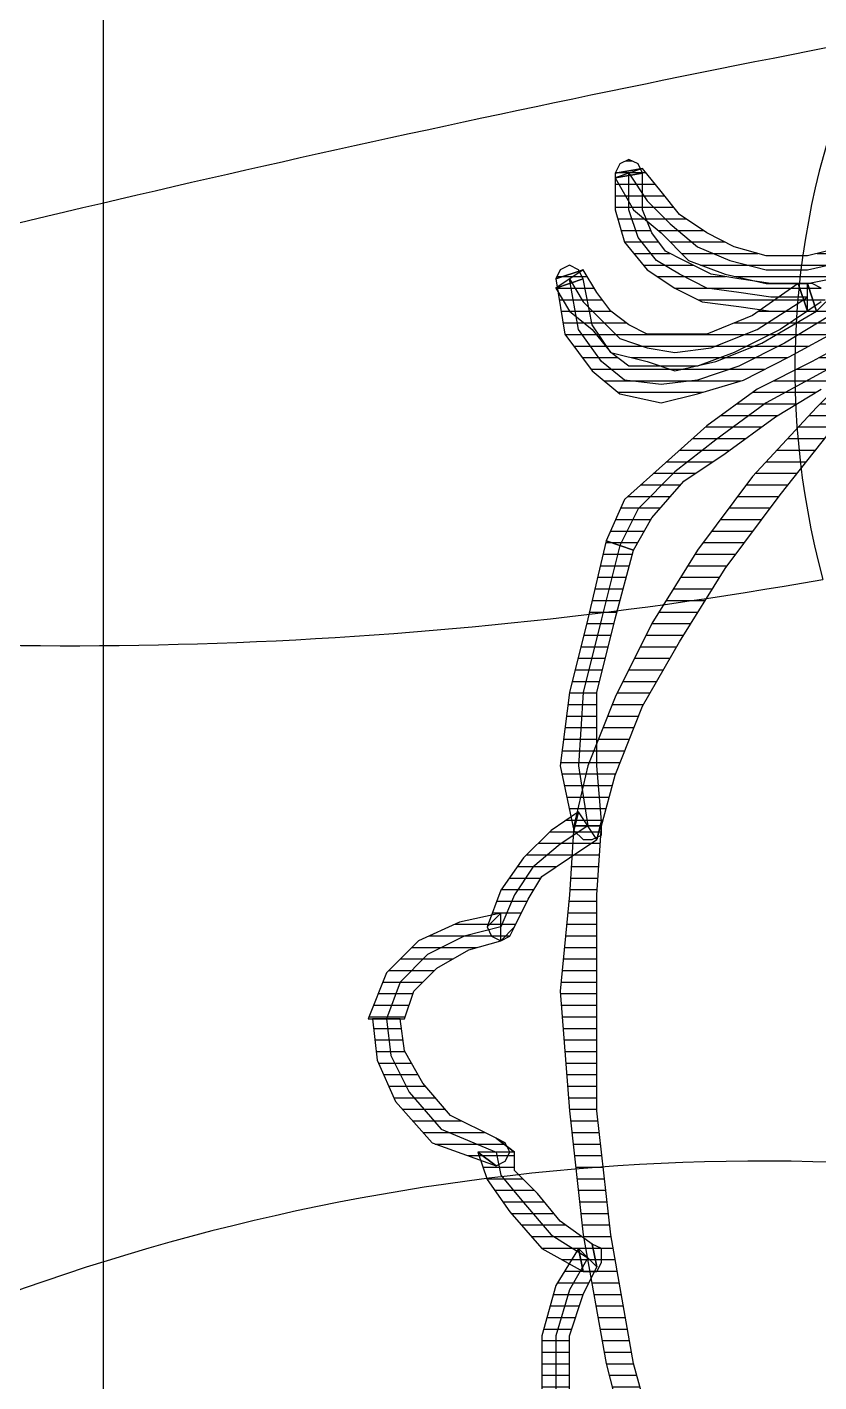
# Model space of a CAD drawing. Header units: millimetres. Extents: x 33350 to 35310, y -217097 to -211540.
# Drawn here: x 34441.02 to 34449.58, y -214526.48 to -214511.83 of the extents above; entities that cross this region are included whole.
import ezdxf

# ---------------------------------------------------------------- set-up
doc = ezdxf.new("R2010")
doc.units = ezdxf.units.MM
doc.header["$LTSCALE"] = 60
doc.header["$MEASUREMENT"] = 0
pattern_1 = [(360, (-5108.51305, -673.59423), (1e-16, 0.125), [25])]

# ---------------------------------------------------------------- blocks, each defined once
blk = doc.blocks.new('by')
at = {"ltscale": 30}
h = blk.add_hatch(dxfattribs=at)
h.set_pattern_fill('DC_LINES', color=256, scale=0.1, style=0)
h.set_pattern_definition(pattern_1)
edge = h.paths.add_edge_path(flags=0)
edge.add_line((6394.471, 2229.526), (6394.422, 2229.526))
edge.add_line((6394.422, 2229.526), (6393.729, 2229.128))
edge.add_line((6393.729, 2229.128), (6393.184, 2228.582))
edge.add_line((6393.184, 2228.582), (6392.789, 2227.986))
edge.add_line((6392.789, 2227.986), (6392.542, 2227.34))
edge.add_line((6392.542, 2227.34), (6392.393, 2226.694))
edge.add_line((6392.393, 2226.694), (6392.393, 2226.098))
edge.add_line((6392.393, 2226.098), (6392.542, 2225.651))
edge.add_line((6392.542, 2225.651), (6392.69, 2225.353))
edge.add_line((6392.69, 2225.353), (6392.492, 2225.154))
edge.add_line((6392.492, 2225.154), (6392.245, 2225.552))
edge.add_line((6392.245, 2225.552), (6392.096, 2226.098))
edge.add_line((6392.096, 2226.098), (6392.096, 2226.694))
edge.add_line((6392.096, 2226.694), (6392.245, 2227.439))
edge.add_line((6392.245, 2227.439), (6392.492, 2228.085))
edge.add_line((6392.492, 2228.085), (6392.887, 2228.78))
edge.add_line((6392.887, 2228.78), (6393.531, 2229.426))
edge.add_line((6393.531, 2229.426), (6394.323, 2229.824))
edge.add_line((6394.323, 2229.824), (6394.273, 2229.824))
edge.add_line((6394.273, 2229.824), (6394.323, 2229.824))
edge.add_line((6394.323, 2229.824), (6394.471, 2229.824))
edge.add_line((6394.471, 2229.824), (6394.52, 2229.724))
edge.add_line((6394.52, 2229.724), (6394.52, 2229.575))
edge.add_line((6394.52, 2229.575), (6394.422, 2229.526))
h = blk.add_hatch(dxfattribs=at)
h.set_pattern_fill('DC_LINES', color=256, scale=0.1, style=0)
h.set_pattern_definition(pattern_1)
edge = h.paths.add_edge_path(flags=0)
edge.add_line((6394.62, 2229.625), (6393.976, 2228.731))
edge.add_line((6393.976, 2228.731), (6393.432, 2227.638))
edge.add_line((6393.432, 2227.638), (6393.086, 2226.396))
edge.add_line((6393.086, 2226.396), (6392.839, 2225.005))
edge.add_line((6392.839, 2225.005), (6392.69, 2223.664))
edge.add_line((6392.69, 2223.664), (6392.69, 2222.372))
edge.add_line((6392.69, 2222.372), (6392.69, 2221.329))
edge.add_line((6392.69, 2221.329), (6392.739, 2220.584))
edge.add_line((6392.739, 2220.584), (6392.442, 2220.584))
edge.add_line((6392.442, 2220.584), (6392.393, 2221.329))
edge.add_line((6392.393, 2221.329), (6392.294, 2222.372))
edge.add_line((6392.294, 2222.372), (6392.393, 2223.664))
edge.add_line((6392.393, 2223.664), (6392.542, 2225.005))
edge.add_line((6392.542, 2225.005), (6392.789, 2226.396))
edge.add_line((6392.789, 2226.396), (6393.135, 2227.737))
edge.add_line((6393.135, 2227.737), (6393.679, 2228.93))
edge.add_line((6393.679, 2228.93), (6394.422, 2229.824))
h = blk.add_hatch(dxfattribs=at)
h.set_pattern_fill('DC_LINES', color=256, scale=0.1, style=0)
h.set_pattern_definition(pattern_1)
edge = h.paths.add_edge_path(flags=0)
edge.add_line((6392.69, 2225.353), (6392.64, 2225.105))
edge.add_line((6392.64, 2225.105), (6392.294, 2224.856))
edge.add_line((6392.294, 2224.856), (6392.047, 2224.558))
edge.add_line((6392.047, 2224.558), (6391.8, 2224.31))
edge.add_line((6391.8, 2224.31), (6391.8, 2224.111))
edge.add_line((6391.8, 2224.111), (6391.403, 2224.111))
edge.add_line((6391.403, 2224.111), (6391.503, 2224.409))
edge.add_line((6391.503, 2224.409), (6391.75, 2224.757))
edge.add_line((6391.75, 2224.757), (6392.096, 2225.154))
edge.add_line((6392.096, 2225.154), (6392.542, 2225.403))
edge.add_line((6392.542, 2225.403), (6392.492, 2225.154))
edge.add_line((6392.492, 2225.154), (6392.542, 2225.403))
edge.add_line((6392.542, 2225.403), (6392.69, 2225.403))
edge.add_line((6392.69, 2225.403), (6392.739, 2225.303))
edge.add_line((6392.739, 2225.303), (6392.739, 2225.154))
edge.add_line((6392.739, 2225.154), (6392.64, 2225.105))
h = blk.add_hatch(dxfattribs=at)
h.set_pattern_fill('DC_LINES', color=256, scale=0.1, style=0)
h.set_pattern_definition(pattern_1)
edge = h.paths.add_edge_path(flags=0)
edge.add_line((6391.8, 2224.111), (6391.601, 2223.962))
edge.add_line((6391.601, 2223.962), (6391.107, 2223.714))
edge.add_line((6391.107, 2223.714), (6390.809, 2223.366))
edge.add_line((6390.809, 2223.366), (6390.612, 2223.018))
edge.add_line((6390.612, 2223.018), (6390.562, 2222.671))
edge.add_line((6390.562, 2222.671), (6390.265, 2222.671))
edge.add_line((6390.265, 2222.671), (6390.315, 2223.118))
edge.add_line((6390.315, 2223.118), (6390.513, 2223.565))
edge.add_line((6390.513, 2223.565), (6390.909, 2224.012))
edge.add_line((6390.909, 2224.012), (6391.601, 2224.26))
edge.add_line((6391.601, 2224.26), (6391.403, 2224.111))
edge.add_line((6391.403, 2224.111), (6391.601, 2224.26))
edge.add_line((6391.601, 2224.26), (6391.7, 2224.21))
edge.add_line((6391.7, 2224.21), (6391.75, 2224.111))
edge.add_line((6391.75, 2224.111), (6391.7, 2224.012))
edge.add_line((6391.7, 2224.012), (6391.601, 2223.962))
h = blk.add_hatch(dxfattribs=at)
h.set_pattern_fill('DC_LINES', color=256, scale=0.1, style=0)
h.set_pattern_definition(pattern_1)
edge = h.paths.add_edge_path(flags=0)
edge.add_line((6390.562, 2222.671), (6390.612, 2222.671))
edge.add_line((6390.612, 2222.671), (6390.711, 2222.372))
edge.add_line((6390.711, 2222.372), (6390.958, 2222.124))
edge.add_line((6390.958, 2222.124), (6391.304, 2221.925))
edge.add_line((6391.304, 2221.925), (6391.651, 2221.826))
edge.add_line((6391.651, 2221.826), (6391.651, 2221.528))
edge.add_line((6391.651, 2221.528), (6391.206, 2221.627))
edge.add_line((6391.206, 2221.627), (6390.76, 2221.826))
edge.add_line((6390.76, 2221.826), (6390.414, 2222.174))
edge.add_line((6390.414, 2222.174), (6390.217, 2222.671))
edge.add_line((6390.217, 2222.671), (6390.265, 2222.671))
h = blk.add_hatch(dxfattribs=at)
h.set_pattern_fill('DC_LINES', color=256, scale=0.1, style=0)
h.set_pattern_definition(pattern_1)
edge = h.paths.add_edge_path(flags=0)
edge.add_line((6391.651, 2221.826), (6391.8, 2221.677))
edge.add_line((6391.8, 2221.677), (6391.948, 2221.379))
edge.add_line((6391.948, 2221.379), (6392.096, 2221.131))
edge.add_line((6392.096, 2221.131), (6392.393, 2220.932))
edge.add_line((6392.393, 2220.932), (6392.69, 2220.733))
edge.add_line((6392.69, 2220.733), (6392.492, 2220.435))
edge.add_line((6392.492, 2220.435), (6392.195, 2220.634))
edge.add_line((6392.195, 2220.634), (6391.898, 2220.932))
edge.add_line((6391.898, 2220.932), (6391.651, 2221.28))
edge.add_line((6391.651, 2221.28), (6391.503, 2221.677))
edge.add_line((6391.503, 2221.677), (6391.651, 2221.528))
edge.add_line((6391.651, 2221.528), (6391.503, 2221.677))
edge.add_line((6391.503, 2221.677), (6391.551, 2221.776))
edge.add_line((6391.551, 2221.776), (6391.651, 2221.826))
edge.add_line((6391.651, 2221.826), (6391.75, 2221.776))
edge.add_line((6391.75, 2221.776), (6391.8, 2221.677))
h = blk.add_hatch(dxfattribs=at)
h.set_pattern_fill('DC_LINES', color=256, scale=0.1, style=0)
h.set_pattern_definition(pattern_1)
edge = h.paths.add_edge_path(flags=0)
edge.add_line((6392.69, 2220.733), (6392.739, 2220.535))
edge.add_line((6392.739, 2220.535), (6392.69, 2219.938))
edge.add_line((6392.69, 2219.938), (6392.69, 2219.144))
edge.add_line((6392.69, 2219.144), (6392.887, 2218.349))
edge.add_line((6392.887, 2218.349), (6393.086, 2217.604))
edge.add_line((6393.086, 2217.604), (6392.789, 2217.504))
edge.add_line((6392.789, 2217.504), (6392.591, 2218.349))
edge.add_line((6392.591, 2218.349), (6392.393, 2219.144))
edge.add_line((6392.393, 2219.144), (6392.294, 2219.938))
edge.add_line((6392.294, 2219.938), (6392.442, 2220.634))
edge.add_line((6392.442, 2220.634), (6392.492, 2220.435))
edge.add_line((6392.492, 2220.435), (6392.442, 2220.634))
edge.add_line((6392.442, 2220.634), (6392.542, 2220.733))
edge.add_line((6392.542, 2220.733), (6392.64, 2220.733))
edge.add_line((6392.64, 2220.733), (6392.739, 2220.684))
edge.add_line((6392.739, 2220.684), (6392.739, 2220.535))
h = blk.add_hatch(dxfattribs=at)
h.set_pattern_fill('DC_LINES', color=256, scale=0.1, style=0)
h.set_pattern_definition(pattern_1)
edge = h.paths.add_edge_path(flags=0)
edge.add_line((6392.739, 2220.584), (6392.887, 2220.038))
edge.add_line((6392.887, 2220.038), (6393.184, 2219.293))
edge.add_line((6393.184, 2219.293), (6393.581, 2218.597))
edge.add_line((6393.581, 2218.597), (6394.075, 2217.802))
edge.add_line((6394.075, 2217.802), (6394.669, 2217.008))
edge.add_line((6394.669, 2217.008), (6395.262, 2216.263))
edge.add_line((6395.262, 2216.263), (6395.906, 2215.617))
edge.add_line((6395.906, 2215.617), (6396.598, 2215.12))
edge.add_line((6396.598, 2215.12), (6396.4, 2214.822))
edge.add_line((6396.4, 2214.822), (6395.708, 2215.418))
edge.add_line((6395.708, 2215.418), (6395.064, 2216.064))
edge.add_line((6395.064, 2216.064), (6394.372, 2216.809))
edge.add_line((6394.372, 2216.809), (6393.778, 2217.604))
edge.add_line((6393.778, 2217.604), (6393.284, 2218.399))
edge.add_line((6393.284, 2218.399), (6392.887, 2219.193))
edge.add_line((6392.887, 2219.193), (6392.591, 2219.938))
edge.add_line((6392.591, 2219.938), (6392.442, 2220.584))
h = blk.add_hatch(dxfattribs=at)
h.set_pattern_fill('DC_LINES', color=256, scale=0.1, style=0)
h.set_pattern_definition(pattern_1)
edge = h.paths.add_edge_path(flags=0)
edge.add_line((6393.086, 2217.604), (6393.284, 2217.256))
edge.add_line((6393.284, 2217.256), (6393.63, 2216.859))
edge.add_line((6393.63, 2216.859), (6394.075, 2216.561))
edge.add_line((6394.075, 2216.561), (6394.62, 2216.163))
edge.add_line((6394.62, 2216.163), (6395.114, 2215.865))
edge.add_line((6395.114, 2215.865), (6395.658, 2215.567))
edge.add_line((6395.658, 2215.567), (6396.153, 2215.319))
edge.add_line((6396.153, 2215.319), (6396.549, 2215.12))
edge.add_line((6396.549, 2215.12), (6396.45, 2214.822))
edge.add_line((6396.45, 2214.822), (6396.054, 2215.021))
edge.add_line((6396.054, 2215.021), (6395.559, 2215.269))
edge.add_line((6395.559, 2215.269), (6395.015, 2215.567))
edge.add_line((6395.015, 2215.567), (6394.422, 2215.865))
edge.add_line((6394.422, 2215.865), (6393.878, 2216.263))
edge.add_line((6393.878, 2216.263), (6393.432, 2216.66))
edge.add_line((6393.432, 2216.66), (6392.987, 2217.057))
edge.add_line((6392.987, 2217.057), (6392.789, 2217.504))
h = blk.add_hatch(dxfattribs=at)
h.set_pattern_fill('DC_LINES', color=256, scale=0.1, style=0)
h.set_pattern_definition(pattern_1)
edge = h.paths.add_edge_path(flags=0)
edge.add_line((6392.542, 2214.574), (6392.245, 2214.673))
edge.add_line((6392.245, 2214.673), (6392.343, 2215.269))
edge.add_line((6392.343, 2215.269), (6392.64, 2215.666))
edge.add_line((6392.64, 2215.666), (6392.937, 2215.915))
edge.add_line((6392.937, 2215.915), (6393.383, 2216.014))
edge.add_line((6393.383, 2216.014), (6393.778, 2215.915))
edge.add_line((6393.778, 2215.915), (6394.273, 2215.766))
edge.add_line((6394.273, 2215.766), (6394.767, 2215.517))
edge.add_line((6394.767, 2215.517), (6395.312, 2215.219))
edge.add_line((6395.312, 2215.219), (6395.114, 2214.921))
edge.add_line((6395.114, 2214.921), (6394.669, 2215.219))
edge.add_line((6394.669, 2215.219), (6394.175, 2215.468))
edge.add_line((6394.175, 2215.468), (6393.778, 2215.617))
edge.add_line((6393.778, 2215.617), (6393.383, 2215.617))
edge.add_line((6393.383, 2215.617), (6393.036, 2215.617))
edge.add_line((6393.036, 2215.617), (6392.839, 2215.468))
edge.add_line((6392.839, 2215.468), (6392.64, 2215.17))
edge.add_line((6392.64, 2215.17), (6392.542, 2214.673))
edge.add_line((6392.542, 2214.673), (6392.245, 2214.772))
edge.add_line((6392.245, 2214.772), (6392.542, 2214.673))
edge.add_line((6392.542, 2214.673), (6392.492, 2214.574))
edge.add_line((6392.492, 2214.574), (6392.393, 2214.524))
edge.add_line((6392.393, 2214.524), (6392.294, 2214.574))
edge.add_line((6392.294, 2214.574), (6392.245, 2214.673))
h = blk.add_hatch(dxfattribs=at)
h.set_pattern_fill('DC_LINES', color=256, scale=0.1, style=0)
h.set_pattern_definition(pattern_1)
edge = h.paths.add_edge_path(flags=0)
edge.add_line((6394.966, 2215.021), (6394.867, 2214.723))
edge.add_line((6394.867, 2214.723), (6394.372, 2215.07))
edge.add_line((6394.372, 2215.07), (6393.878, 2215.269))
edge.add_line((6393.878, 2215.269), (6393.531, 2215.269))
edge.add_line((6393.531, 2215.269), (6393.234, 2215.269))
edge.add_line((6393.234, 2215.269), (6393.036, 2215.17))
edge.add_line((6393.036, 2215.17), (6392.839, 2215.021))
edge.add_line((6392.839, 2215.021), (6392.69, 2214.822))
edge.add_line((6392.69, 2214.822), (6392.542, 2214.574))
edge.add_line((6392.542, 2214.574), (6392.245, 2214.772))
edge.add_line((6392.245, 2214.772), (6392.393, 2215.021))
edge.add_line((6392.393, 2215.021), (6392.64, 2215.219))
edge.add_line((6392.64, 2215.219), (6392.839, 2215.468))
edge.add_line((6392.839, 2215.468), (6393.234, 2215.567))
edge.add_line((6393.234, 2215.567), (6393.531, 2215.666))
edge.add_line((6393.531, 2215.666), (6393.976, 2215.567))
edge.add_line((6393.976, 2215.567), (6394.471, 2215.368))
edge.add_line((6394.471, 2215.368), (6395.064, 2215.021))
edge.add_line((6395.064, 2215.021), (6394.966, 2214.723))
edge.add_line((6394.966, 2214.723), (6395.064, 2215.021))
edge.add_line((6395.064, 2215.021), (6395.164, 2214.921))
edge.add_line((6395.164, 2214.921), (6395.114, 2214.772))
edge.add_line((6395.114, 2214.772), (6395.015, 2214.723))
edge.add_line((6395.015, 2214.723), (6394.867, 2214.723))
h = blk.add_hatch(dxfattribs=at)
h.set_pattern_fill('DC_LINES', color=256, scale=0.1, style=0)
h.set_pattern_definition(pattern_1)
edge = h.paths.add_edge_path(flags=0)
edge.add_line((6393.184, 2213.481), (6392.887, 2213.53))
edge.add_line((6392.887, 2213.53), (6392.887, 2213.928))
edge.add_line((6392.887, 2213.928), (6392.987, 2214.276))
edge.add_line((6392.987, 2214.276), (6393.234, 2214.574))
edge.add_line((6393.234, 2214.574), (6393.531, 2214.772))
edge.add_line((6393.531, 2214.772), (6393.828, 2214.921))
edge.add_line((6393.828, 2214.921), (6394.223, 2214.971))
edge.add_line((6394.223, 2214.971), (6394.57, 2215.021))
edge.add_line((6394.57, 2215.021), (6394.966, 2215.021))
edge.add_line((6394.966, 2215.021), (6394.966, 2214.723))
edge.add_line((6394.966, 2214.723), (6394.57, 2214.723))
edge.add_line((6394.57, 2214.723), (6394.223, 2214.673))
edge.add_line((6394.223, 2214.673), (6393.926, 2214.623))
edge.add_line((6393.926, 2214.623), (6393.63, 2214.474))
edge.add_line((6393.63, 2214.474), (6393.432, 2214.375))
edge.add_line((6393.432, 2214.375), (6393.284, 2214.176))
edge.add_line((6393.284, 2214.176), (6393.184, 2213.928))
edge.add_line((6393.184, 2213.928), (6393.184, 2213.53))
edge.add_line((6393.184, 2213.53), (6392.887, 2213.58))
edge.add_line((6392.887, 2213.58), (6393.184, 2213.53))
edge.add_line((6393.184, 2213.53), (6393.135, 2213.431))
edge.add_line((6393.135, 2213.431), (6393.036, 2213.381))
edge.add_line((6393.036, 2213.381), (6392.937, 2213.431))
edge.add_line((6392.937, 2213.431), (6392.887, 2213.53))
h = blk.add_hatch(dxfattribs=at)
h.set_pattern_fill('DC_LINES', color=256, scale=0.1, style=0)
h.set_pattern_definition(pattern_1)
edge = h.paths.add_edge_path(flags=0)
edge.add_line((6395.758, 2214.176), (6395.362, 2214.325))
edge.add_line((6395.362, 2214.325), (6394.966, 2214.425))
edge.add_line((6394.966, 2214.425), (6394.52, 2214.425))
edge.add_line((6394.52, 2214.425), (6394.175, 2214.325))
edge.add_line((6394.175, 2214.325), (6393.878, 2214.176))
edge.add_line((6393.878, 2214.176), (6393.581, 2213.978))
edge.add_line((6393.581, 2213.978), (6393.383, 2213.729))
edge.add_line((6393.383, 2213.729), (6393.184, 2213.481))
edge.add_line((6393.184, 2213.481), (6392.887, 2213.58))
edge.add_line((6392.887, 2213.58), (6393.086, 2213.928))
edge.add_line((6393.086, 2213.928), (6393.383, 2214.176))
edge.add_line((6393.383, 2214.176), (6393.679, 2214.474))
edge.add_line((6393.679, 2214.474), (6394.075, 2214.623))
edge.add_line((6394.075, 2214.623), (6394.52, 2214.723))
edge.add_line((6394.52, 2214.723), (6394.966, 2214.723))
edge.add_line((6394.966, 2214.723), (6395.461, 2214.623))
edge.add_line((6395.461, 2214.623), (6395.856, 2214.474))
for p, q in [((6392.789, 2226.396, -4.505), (6393.135, 2227.737, -4.505)), ((6393.432, 2227.638, -4.505), (6393.086, 2226.396, -4.505)), ((6392.096, 2226.098, -4.505), (6392.096, 2226.694, -4.505)), ((6392.245, 2226.098, -4.505), (6392.245, 2226.694, -4.505)), ((6392.393, 2226.694, -4.505), (6392.393, 2226.098, -4.505)), ((6392.542, 2225.005, -4.505), (6392.789, 2226.396, -4.505)), ((6393.086, 2226.396, -4.505), (6392.839, 2225.005, -4.505)), ((6392.245, 2225.552, -4.505), (6392.096, 2226.098, -4.505)), ((6392.393, 2225.601, -4.505), (6392.245, 2226.098, -4.505)), ((6392.393, 2226.098, -4.505), (6392.542, 2225.651, -4.505)), ((6392.492, 2225.154, -4.505), (6392.245, 2225.552, -4.505)), ((6392.591, 2225.254, -4.505), (6392.393, 2225.601, -4.505)), ((6392.542, 2225.651, -4.505), (6392.69, 2225.353, -4.505)), ((6392.096, 2225.154, -4.505), (6392.542, 2225.403, -4.505)), ((6392.542, 2225.403, -4.505), (6392.492, 2225.154, -4.505)), ((6392.492, 2225.154, -4.505), (6392.542, 2225.403, -4.505)), ((6392.542, 2225.403, -4.505), (6392.69, 2225.403, -4.505)), ((6392.69, 2225.403, -4.505), (6392.739, 2225.303, -4.505)), ((6392.195, 2225.005, -4.505), (6392.591, 2225.254, -4.505)), ((6392.69, 2225.353, -4.505), (6392.492, 2225.154, -4.505)), ((6392.69, 2225.353, -4.505), (6392.64, 2225.105, -4.505)), ((6392.64, 2225.105, -4.505), (6392.69, 2225.353, -4.505)), ((6392.69, 2225.353, -4.505), (6392.69, 2225.353, -4.505)), ((6392.739, 2225.303, -4.505), (6392.739, 2225.154, -4.505)), ((6391.75, 2224.757, -4.505), (6392.096, 2225.154, -4.505)), ((6392.64, 2225.105, -4.505), (6392.294, 2224.856, -4.505)), ((6392.739, 2225.154, -4.505), (6392.64, 2225.105, -4.505)), ((6391.898, 2224.657, -4.505), (6392.195, 2225.005, -4.505)), ((6392.393, 2223.664, -4.505), (6392.542, 2225.005, -4.505)), ((6392.839, 2225.005, -4.505), (6392.69, 2223.664, -4.505)), ((6392.294, 2224.856, -4.505), (6392.047, 2224.558, -4.505)), ((6391.503, 2224.409, -4.505), (6391.75, 2224.757, -4.505)), ((6391.651, 2224.359, -4.505), (6391.898, 2224.657, -4.505)), ((6392.047, 2224.558, -4.505), (6391.8, 2224.31, -4.505)), ((6391.403, 2224.111, -4.505), (6391.503, 2224.409, -4.505)), ((6391.601, 2224.111, -4.505), (6391.651, 2224.359, -4.505)), ((6390.909, 2224.012, -4.505), (6391.601, 2224.26, -4.505)), ((6391.601, 2224.26, -4.505), (6391.403, 2224.111, -4.505)), ((6391.403, 2224.111, -4.505), (6391.601, 2224.26, -4.505)), ((6391.601, 2224.26, -4.505), (6391.7, 2224.21, -4.505)), ((6391.7, 2224.21, -4.505), (6391.75, 2224.111, -4.505)), ((6391.8, 2224.31, -4.505), (6391.8, 2224.111, -4.505)), ((6391.008, 2223.863, -4.505), (6391.601, 2224.111, -4.505)), ((6391.8, 2224.111, -4.505), (6391.403, 2224.111, -4.505)), ((6391.8, 2224.111, -4.505), (6391.601, 2223.962, -4.505)), ((6391.601, 2223.962, -4.505), (6391.8, 2224.111, -4.505)), ((6391.75, 2224.111, -4.505), (6391.7, 2224.012, -4.505)), ((6391.8, 2224.111, -4.505), (6391.8, 2224.111, -4.505)), ((6390.513, 2223.565, -4.505), (6390.909, 2224.012, -4.505)), ((6391.601, 2223.962, -4.505), (6391.107, 2223.714, -4.505)), ((6391.7, 2224.012, -4.505), (6391.601, 2223.962, -4.505)), ((6390.661, 2223.465, -4.505), (6391.008, 2223.863, -4.505)), ((6391.107, 2223.714, -4.505), (6390.809, 2223.366, -4.505)), ((6392.294, 2222.372, -4.505), (6392.393, 2223.664, -4.505)), ((6392.69, 2223.664, -4.505), (6392.69, 2222.372, -4.505)), ((6390.315, 2223.118, -4.505), (6390.513, 2223.565, -4.505)), ((6390.464, 2223.068, -4.505), (6390.661, 2223.465, -4.505)), ((6390.809, 2223.366, -4.505), (6390.612, 2223.018, -4.505)), ((6390.265, 2222.671, -4.505), (6390.315, 2223.118, -4.505)), ((6390.414, 2222.671, -4.505), (6390.464, 2223.068, -4.505)), ((6390.612, 2223.018, -4.505), (6390.562, 2222.671, -4.505)), ((6390.414, 2222.174, -4.505), (6390.217, 2222.671, -4.505)), ((6390.217, 2222.671, -4.505), (6390.265, 2222.671, -4.505)), ((6390.265, 2222.671, -4.505), (6390.562, 2222.671, -4.505)), ((6390.562, 2222.671, -4.505), (6390.265, 2222.671, -4.505)), ((6390.562, 2222.273, -4.505), (6390.414, 2222.671, -4.505)), ((6390.562, 2222.671, -4.505), (6390.612, 2222.671, -4.505)), ((6390.562, 2222.671, -4.505), (6390.562, 2222.671, -4.505)), ((6390.612, 2222.671, -4.505), (6390.711, 2222.372, -4.505)), ((6390.711, 2222.372, -4.505), (6390.958, 2222.124, -4.505)), ((6392.393, 2221.329, -4.505), (6392.294, 2222.372, -4.505)), ((6392.69, 2222.372, -4.505), (6392.69, 2221.329, -4.505)), ((6390.76, 2221.826, -4.505), (6390.414, 2222.174, -4.505)), ((6390.859, 2221.975, -4.505), (6390.562, 2222.273, -4.505)), ((6390.958, 2222.124, -4.505), (6391.304, 2221.925, -4.505)), ((6391.255, 2221.776, -4.505), (6390.859, 2221.975, -4.505)), ((6391.304, 2221.925, -4.505), (6391.651, 2221.826, -4.505)), ((6391.206, 2221.627, -4.505), (6390.76, 2221.826, -4.505)), ((6391.651, 2221.677, -4.505), (6391.255, 2221.776, -4.505)), ((6391.503, 2221.677, -4.505), (6391.551, 2221.776, -4.505)), ((6391.551, 2221.776, -4.505), (6391.651, 2221.826, -4.505)), ((6391.651, 2221.826, -4.505), (6391.651, 2221.528, -4.505)), ((6391.651, 2221.826, -4.505), (6391.8, 2221.677, -4.505)), ((6391.651, 2221.826, -4.505), (6391.75, 2221.776, -4.505)), ((6391.8, 2221.677, -4.505), (6391.651, 2221.826, -4.505)), ((6391.651, 2221.826, -4.505), (6391.651, 2221.826, -4.505)), ((6391.75, 2221.776, -4.505), (6391.8, 2221.677, -4.505)), ((6391.651, 2221.528, -4.505), (6391.206, 2221.627, -4.505)), ((6391.651, 2221.28, -4.505), (6391.503, 2221.677, -4.505)), ((6391.503, 2221.677, -4.505), (6391.651, 2221.528, -4.505)), ((6391.651, 2221.528, -4.505), (6391.503, 2221.677, -4.505)), ((6391.8, 2221.329, -4.505), (6391.651, 2221.677, -4.505)), ((6391.8, 2221.677, -4.505), (6391.948, 2221.379, -4.505)), ((6391.898, 2220.932, -4.505), (6391.651, 2221.28, -4.505)), ((6391.997, 2221.031, -4.505), (6391.8, 2221.329, -4.505)), ((6391.948, 2221.379, -4.505), (6392.096, 2221.131, -4.505)), ((6392.442, 2220.584, -4.505), (6392.393, 2221.329, -4.505)), ((6392.69, 2221.329, -4.505), (6392.739, 2220.584, -4.505)), ((6392.096, 2221.131, -4.505), (6392.393, 2220.932, -4.505)), ((6392.294, 2220.783, -4.505), (6391.997, 2221.031, -4.505)), ((6392.195, 2220.634, -4.505), (6391.898, 2220.932, -4.505)), ((6392.393, 2220.932, -4.505), (6392.69, 2220.733, -4.505)), ((6392.591, 2220.584, -4.505), (6392.294, 2220.783, -4.505)), ((6392.442, 2220.634, -4.505), (6392.542, 2220.733, -4.505)), ((6392.69, 2220.733, -4.505), (6392.492, 2220.435, -4.505)), ((6392.542, 2220.733, -4.505), (6392.64, 2220.733, -4.505)), ((6392.64, 2220.733, -4.505), (6392.739, 2220.684, -4.505)), ((6392.69, 2220.733, -4.505), (6392.739, 2220.535, -4.505)), ((6392.739, 2220.535, -4.505), (6392.69, 2220.733, -4.505)), ((6392.69, 2220.733, -4.505), (6392.69, 2220.733, -4.505)), ((6392.739, 2220.684, -4.505), (6392.739, 2220.535, -4.505)), ((6392.492, 2220.435, -4.505), (6392.195, 2220.634, -4.505)), ((6392.294, 2219.938, -4.505), (6392.442, 2220.634, -4.505)), ((6392.442, 2220.634, -4.505), (6392.492, 2220.435, -4.505)), ((6392.492, 2220.435, -4.505), (6392.442, 2220.634, -4.505)), ((6392.739, 2220.584, -4.505), (6392.442, 2220.584, -4.505)), ((6392.591, 2219.938, -4.505), (6392.442, 2220.584, -4.505)), ((6392.442, 2220.584, -4.505), (6392.442, 2220.584, -4.505)), ((6392.442, 2220.584, -4.505), (6392.739, 2220.584, -4.505)), ((6392.492, 2219.938, -4.505), (6392.591, 2220.584, -4.505)), ((6392.739, 2220.535, -4.505), (6392.69, 2219.938, -4.505)), ((6392.739, 2220.584, -4.505), (6392.739, 2220.584, -4.505)), ((6392.739, 2220.584, -4.505), (6392.887, 2220.038, -4.505)), ((6392.739, 2220.584, -4.505), (6392.739, 2220.584, -4.505)), ((6392.887, 2220.038, -4.505), (6393.184, 2219.293, -4.505)), ((6392.393, 2219.144, -4.505), (6392.294, 2219.938, -4.505)), ((6392.542, 2219.144, -4.505), (6392.492, 2219.938, -4.505)), ((6392.887, 2219.193, -4.505), (6392.591, 2219.938, -4.505)), ((6392.69, 2219.938, -4.505), (6392.69, 2219.144, -4.505)), ((6393.184, 2219.293, -4.505), (6393.581, 2218.597, -4.505)), ((6392.591, 2218.349, -4.505), (6392.393, 2219.144, -4.505)), ((6392.739, 2218.349, -4.505), (6392.542, 2219.144, -4.505)), ((6392.69, 2219.144, -4.505), (6392.887, 2218.349, -4.505)), ((6393.284, 2218.399, -4.505), (6392.887, 2219.193, -4.505)), ((6393.581, 2218.597, -4.505), (6394.075, 2217.802, -4.505)), ((6392.789, 2217.504, -4.505), (6392.591, 2218.349, -4.505)), ((6392.937, 2217.554, -4.505), (6392.739, 2218.349, -4.505)), ((6392.887, 2218.349, -4.505), (6393.086, 2217.604, -4.505)), ((6393.778, 2217.604, -4.505), (6393.284, 2218.399, -4.505)), ((6394.075, 2217.802, -4.505), (6394.669, 2217.008, -4.505)), ((6392.789, 2217.504, -4.505), (6393.086, 2217.604, -4.505)), ((6393.086, 2217.604, -4.505), (6392.789, 2217.504, -4.505)), ((6392.987, 2217.057, -4.505), (6392.789, 2217.504, -4.505)), ((6392.789, 2217.504, -4.505), (6392.789, 2217.504, -4.505)), ((6393.135, 2217.157, -4.505), (6392.937, 2217.554, -4.505)), ((6393.086, 2217.604, -4.505), (6393.086, 2217.604, -4.505)), ((6393.086, 2217.604, -4.505), (6393.284, 2217.256, -4.505)), ((6393.086, 2217.604, -4.505), (6393.086, 2217.604, -4.505)), ((6394.372, 2216.809, -4.505), (6393.778, 2217.604, -4.505)), ((6393.284, 2217.256, -4.505), (6393.63, 2216.859, -4.505)), ((6393.432, 2216.66, -4.505), (6392.987, 2217.057, -4.505)), ((6393.531, 2216.759, -4.505), (6393.135, 2217.157, -4.505)), ((6394.669, 2217.008, -4.505), (6395.262, 2216.263, -4.505)), ((6393.976, 2216.412, -4.505), (6393.531, 2216.759, -4.505)), ((6393.63, 2216.859, -4.505), (6394.075, 2216.561, -4.505)), ((6395.064, 2216.064, -4.505), (6394.372, 2216.809, -4.505)), ((6393.878, 2216.263, -4.505), (6393.432, 2216.66, -4.505)), ((6394.075, 2216.561, -4.505), (6394.62, 2216.163, -4.505)), ((6394.52, 2216.014, -4.505), (6393.976, 2216.412, -4.505)), ((6394.422, 2215.865, -4.505), (6393.878, 2216.263, -4.505)), ((6394.62, 2216.163, -4.505), (6395.114, 2215.865, -4.505)), ((6392.937, 2215.915, -4.505), (6393.383, 2216.014, -4.505)), ((6393.383, 2216.014, -4.505), (6393.778, 2215.915, -4.505)), ((6395.064, 2215.716, -4.505), (6394.52, 2216.014, -4.505)), ((6395.708, 2215.418, -4.505), (6395.064, 2216.064, -4.505)), ((6392.64, 2215.666, -4.505), (6392.937, 2215.915, -4.505)), ((6393.778, 2215.915, -4.505), (6394.273, 2215.766, -4.505)), ((6395.015, 2215.567, -4.505), (6394.422, 2215.865, -4.505)), ((6392.987, 2215.766, -4.505), (6392.739, 2215.567, -4.505)), ((6393.383, 2215.816, -4.505), (6392.987, 2215.766, -4.505)), ((6393.778, 2215.766, -4.505), (6393.383, 2215.816, -4.505)), ((6394.223, 2215.617, -4.505), (6393.778, 2215.766, -4.505)), ((6394.273, 2215.766, -4.505), (6394.767, 2215.517, -4.505)), ((6395.609, 2215.418, -4.505), (6395.064, 2215.716, -4.505)), ((6392.343, 2215.269, -4.505), (6392.64, 2215.666, -4.505)), ((6392.739, 2215.567, -4.505), (6392.492, 2215.219, -4.505)), ((6393.036, 2215.617, -4.505), (6392.839, 2215.468, -4.505)), ((6392.839, 2215.468, -4.505), (6393.234, 2215.567, -4.505)), ((6393.383, 2215.617, -4.505), (6393.036, 2215.617, -4.505)), ((6393.234, 2215.567, -4.505), (6393.531, 2215.666, -4.505)), ((6393.778, 2215.617, -4.505), (6393.383, 2215.617, -4.505)), ((6393.531, 2215.666, -4.505), (6393.976, 2215.567, -4.505)), ((6394.175, 2215.468, -4.505), (6393.778, 2215.617, -4.505)), ((6393.976, 2215.567, -4.505), (6394.471, 2215.368, -4.505)), ((6394.718, 2215.368, -4.505), (6394.223, 2215.617, -4.505)), ((6395.559, 2215.269, -4.505), (6395.015, 2215.567, -4.505)), ((6392.839, 2215.468, -4.505), (6392.64, 2215.17, -4.505)), ((6392.64, 2215.219, -4.505), (6392.839, 2215.468, -4.505)), ((6392.937, 2215.319, -4.505), (6393.234, 2215.418, -4.505)), ((6393.234, 2215.418, -4.505), (6393.531, 2215.468, -4.505)), ((6393.531, 2215.468, -4.505), (6393.926, 2215.418, -4.505)), ((6393.926, 2215.418, -4.505), (6394.422, 2215.219, -4.505)), ((6394.669, 2215.219, -4.505), (6394.175, 2215.468, -4.505)), ((6394.767, 2215.517, -4.505), (6395.312, 2215.219, -4.505)), ((6392.245, 2214.673, -4.505), (6392.343, 2215.269, -4.505)), ((6392.739, 2215.12, -4.505), (6392.937, 2215.319, -4.505)), ((6393.234, 2215.269, -4.505), (6393.036, 2215.17, -4.505)), ((6393.531, 2215.269, -4.505), (6393.234, 2215.269, -4.505)), ((6393.878, 2215.269, -4.505), (6393.531, 2215.269, -4.505)), ((6394.372, 2215.07, -4.505), (6393.878, 2215.269, -4.505)), ((6394.471, 2215.368, -4.505), (6395.064, 2215.021, -4.505)), ((6395.213, 2215.07, -4.505), (6394.718, 2215.368, -4.505)), ((6392.492, 2215.219, -4.505), (6392.393, 2214.673, -4.505)), ((6392.393, 2215.021, -4.505), (6392.64, 2215.219, -4.505)), ((6392.64, 2215.17, -4.505), (6392.542, 2214.673, -4.505)), ((6392.542, 2214.921, -4.505), (6392.739, 2215.12, -4.505)), ((6393.036, 2215.17, -4.505), (6392.839, 2215.021, -4.505)), ((6394.422, 2215.219, -4.505), (6394.966, 2214.872, -4.505)), ((6395.114, 2214.921, -4.505), (6394.669, 2215.219, -4.505)), ((6392.245, 2214.772, -4.505), (6392.393, 2215.021, -4.505)), ((6392.839, 2215.021, -4.505), (6392.69, 2214.822, -4.505)), ((6393.828, 2214.921, -4.505), (6394.223, 2214.971, -4.505)), ((6394.223, 2214.971, -4.505), (6394.57, 2215.021, -4.505)), ((6394.867, 2214.723, -4.505), (6394.372, 2215.07, -4.505)), ((6394.57, 2215.021, -4.505), (6394.966, 2215.021, -4.505)), ((6394.966, 2215.021, -4.505), (6394.867, 2214.723, -4.505)), ((6394.867, 2214.723, -4.505), (6394.966, 2215.021, -4.505)), ((6394.966, 2215.021, -4.505), (6394.966, 2214.723, -4.505)), ((6395.064, 2215.021, -4.505), (6394.966, 2214.723, -4.505)), ((6394.966, 2214.723, -4.505), (6395.064, 2215.021, -4.505)), ((6394.966, 2215.021, -4.505), (6394.966, 2215.021, -4.505)), ((6395.064, 2215.021, -4.505), (6395.164, 2214.921, -4.505)), ((6392.393, 2214.673, -4.505), (6392.542, 2214.921, -4.505)), ((6393.531, 2214.772, -4.505), (6393.828, 2214.921, -4.505)), ((6394.57, 2214.872, -4.505), (6394.223, 2214.822, -4.505)), ((6394.966, 2214.872, -4.505), (6394.57, 2214.872, -4.505)), ((6392.542, 2214.673, -4.505), (6392.245, 2214.772, -4.505)), ((6392.245, 2214.772, -4.505), (6392.542, 2214.673, -4.505)), ((6392.542, 2214.574, -4.505), (6392.245, 2214.772, -4.505)), ((6392.69, 2214.822, -4.505), (6392.542, 2214.574, -4.505)), ((6393.234, 2214.574, -4.505), (6393.531, 2214.772, -4.505)), ((6393.878, 2214.772, -4.505), (6393.581, 2214.623, -4.505)), ((6394.223, 2214.822, -4.505), (6393.878, 2214.772, -4.505)), ((6394.075, 2214.623, -4.505), (6394.52, 2214.723, -4.505)), ((6394.57, 2214.723, -4.505), (6394.223, 2214.673, -4.505)), ((6394.52, 2214.723, -4.505), (6394.966, 2214.723, -4.505)), ((6394.966, 2214.723, -4.505), (6394.57, 2214.723, -4.505)), ((6395.015, 2214.723, -4.505), (6394.867, 2214.723, -4.505)), ((6394.966, 2214.723, -4.505), (6395.461, 2214.623, -4.505)), ((6395.114, 2214.772, -4.505), (6395.015, 2214.723, -4.505)), ((6392.542, 2214.574, -4.505), (6392.245, 2214.673, -4.505)), ((6392.294, 2214.574, -4.505), (6392.245, 2214.673, -4.505)), ((6392.245, 2214.673, -4.505), (6392.542, 2214.574, -4.505)), ((6392.393, 2214.524, -4.505), (6392.294, 2214.574, -4.505)), ((6392.492, 2214.574, -4.505), (6392.393, 2214.524, -4.505)), ((6392.542, 2214.673, -4.505), (6392.492, 2214.574, -4.505)), ((6392.542, 2214.574, -4.505), (6392.542, 2214.574, -4.505)), ((6392.987, 2214.276, -4.505), (6393.234, 2214.574, -4.505)), ((6393.581, 2214.623, -4.505), (6393.333, 2214.474, -4.505)), ((6393.926, 2214.623, -4.505), (6393.63, 2214.474, -4.505)), ((6393.679, 2214.474, -4.505), (6394.075, 2214.623, -4.505)), ((6394.223, 2214.673, -4.505), (6393.926, 2214.623, -4.505)), ((6394.125, 2214.474, -4.505), (6394.52, 2214.574, -4.505)), ((6394.52, 2214.574, -4.505), (6394.966, 2214.574, -4.505)), ((6394.966, 2214.574, -4.505), (6395.411, 2214.474, -4.505)), ((6393.333, 2214.474, -4.505), (6393.135, 2214.226, -4.505)), ((6393.383, 2214.176, -4.505), (6393.679, 2214.474, -4.505)), ((6393.63, 2214.474, -4.505), (6393.432, 2214.375, -4.505)), ((6393.778, 2214.325, -4.505), (6394.125, 2214.474, -4.505)), ((6394.52, 2214.425, -4.505), (6394.175, 2214.325, -4.505)), ((6394.966, 2214.425, -4.505), (6394.52, 2214.425, -4.505)), ((6395.362, 2214.325, -4.505), (6394.966, 2214.425, -4.505)), ((6392.887, 2213.928, -4.505), (6392.987, 2214.276, -4.505)), ((6393.432, 2214.375, -4.505), (6393.284, 2214.176, -4.505)), ((6393.481, 2214.077, -4.505), (6393.778, 2214.325, -4.505)), ((6394.175, 2214.325, -4.505), (6393.878, 2214.176, -4.505)), ((6393.135, 2214.226, -4.505), (6393.036, 2213.928, -4.505)), ((6393.086, 2213.928, -4.505), (6393.383, 2214.176, -4.505)), ((6393.284, 2214.176, -4.505), (6393.184, 2213.928, -4.505)), ((6393.878, 2214.176, -4.505), (6393.581, 2213.978, -4.505)), ((6393.234, 2213.829, -4.505), (6393.481, 2214.077, -4.505)), ((6393.581, 2213.978, -4.505), (6393.383, 2213.729, -4.505)), ((6392.887, 2213.53, -4.505), (6392.887, 2213.928, -4.505)), ((6392.887, 2213.58, -4.505), (6393.086, 2213.928, -4.505)), ((6393.036, 2213.928, -4.505), (6393.036, 2213.53, -4.505)), ((6393.036, 2213.53, -4.505), (6393.234, 2213.829, -4.505)), ((6393.184, 2213.928, -4.505), (6393.184, 2213.53, -4.505)), ((6393.383, 2213.729, -4.505), (6393.184, 2213.481, -4.505)), ((6393.184, 2213.53, -4.505), (6392.887, 2213.58, -4.505)), ((6392.887, 2213.58, -4.505), (6393.184, 2213.53, -4.505)), ((6393.184, 2213.481, -4.505), (6392.887, 2213.58, -4.505)), ((6393.184, 2213.481, -4.505), (6392.887, 2213.53, -4.505)), ((6392.937, 2213.431, -4.505), (6392.887, 2213.53, -4.505)), ((6392.887, 2213.53, -4.505), (6393.184, 2213.481, -4.505)), ((6393.184, 2213.53, -4.505), (6393.135, 2213.431, -4.505)), ((6393.036, 2213.381, -4.505), (6392.937, 2213.431, -4.505)), ((6393.135, 2213.431, -4.505), (6393.036, 2213.381, -4.505)), ((6393.184, 2213.481, -4.505), (6393.184, 2213.481, -4.505))]:
    blk.add_line(p, q, dxfattribs=at)
at = {"ltscale": 30, "elevation": -4.505}
blk.add_lwpolyline([(6387.358, 2196.359), (6350.358, 2196.359), (6350.358, 2249.359), (6387.358, 2249.359)], close=True, dxfattribs=at)
blk = doc.blocks.new('insan')
at = {"color": 7, "extrusion": (0, 0, -1)}
for centre, radius, start, end in [((-6462.605, 3146.995), 23.912, 255.1983, 291.2176), ((-6455.09, 3070.739), 46.773, 83.3849, 100.0467), ((-6471.687, 3114.514), 8.741, 336.0845, 15.1301), ((-6503.67, 3318.223), 211.072, 280.91679, 284.40754)]:
    blk.add_arc(centre, radius, start, end, dxfattribs=at)

msp = doc.modelspace()

# ---------------------------------------------------------------- block references
at = {"xscale": -1, "rotation": 180}
for name, p in [('by', (28054.493, -212299.882, 4.505)), ('insan', (27986.377, -211401.008))]:
    msp.add_blockref(name, p, dxfattribs=at)

doc.saveas('drawing.dxf')
